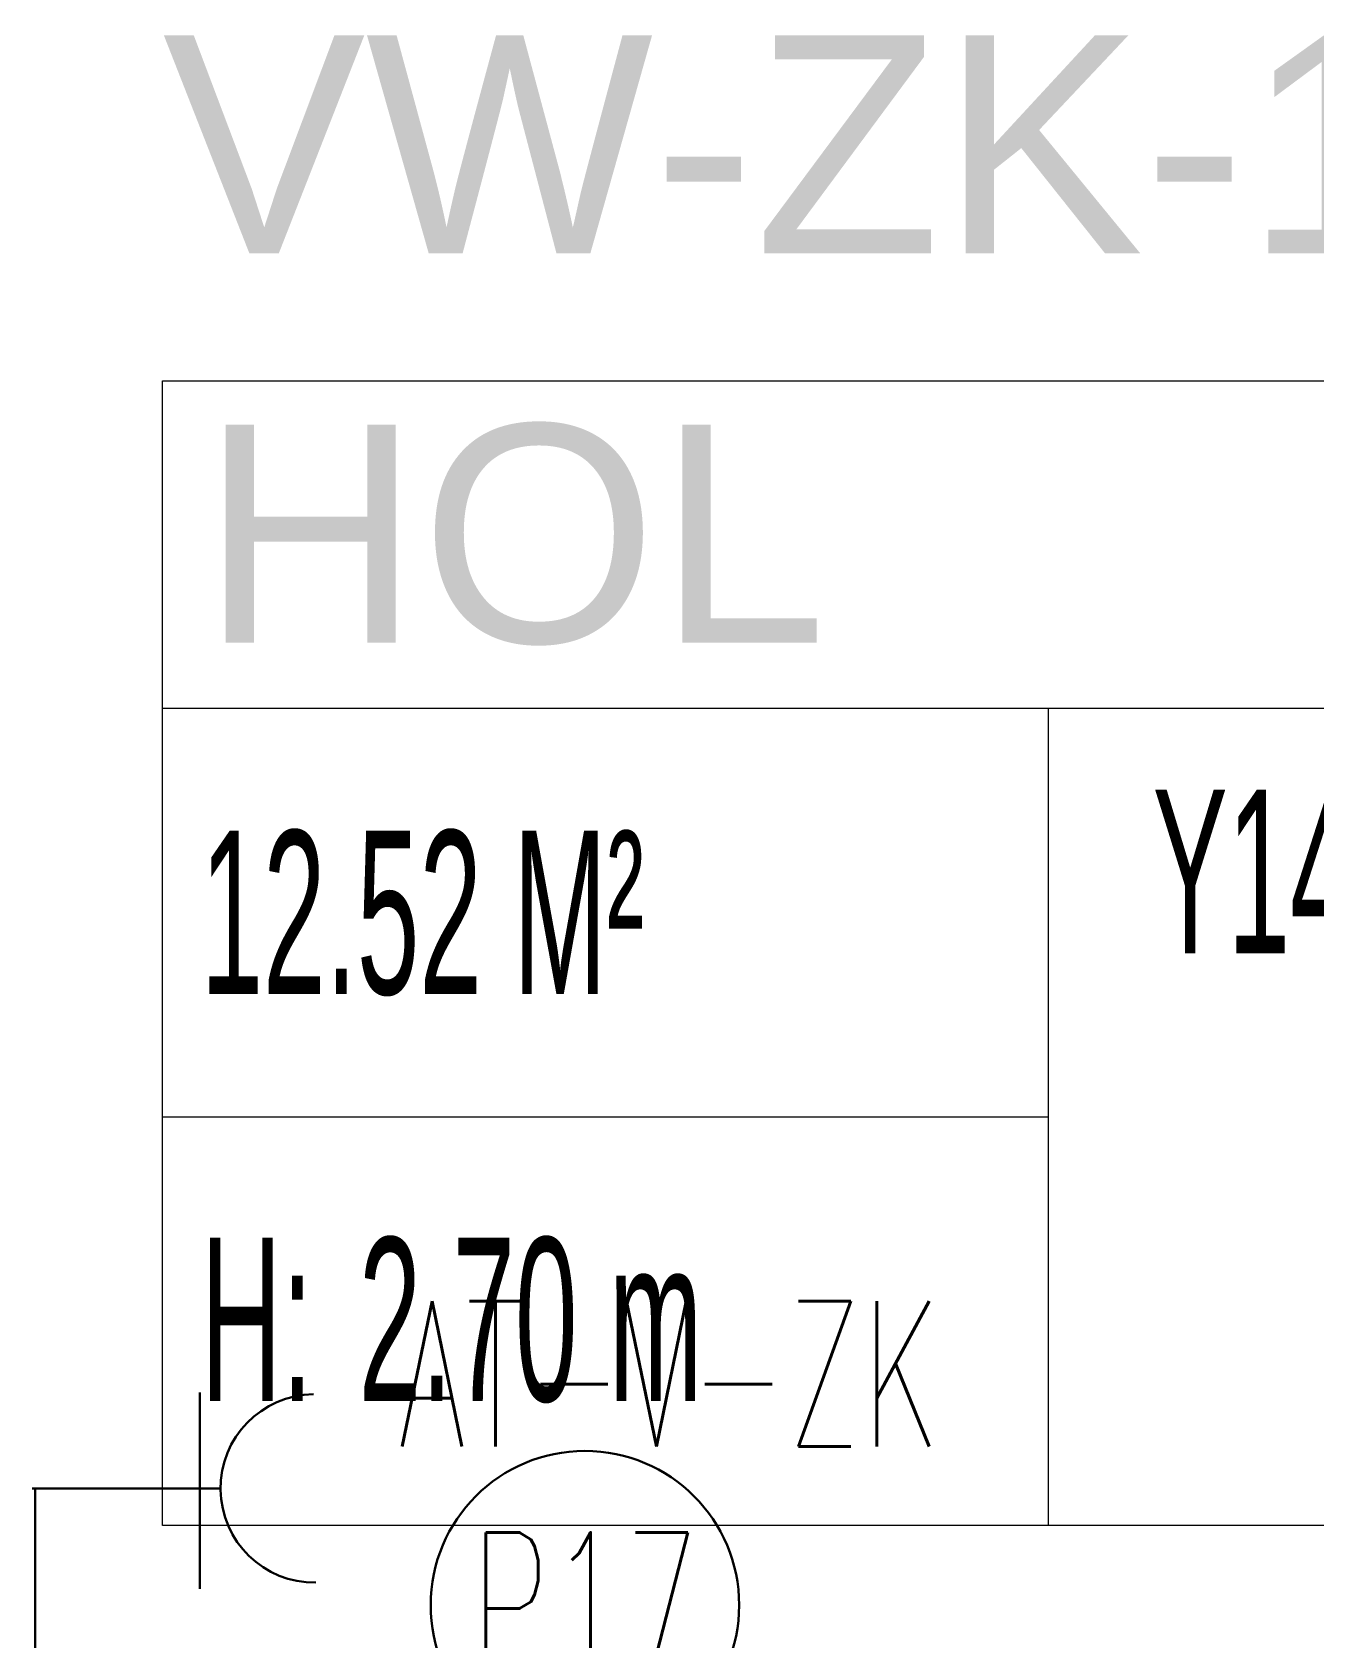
# Model space of a CAD drawing. Extents: x -1439 to 34962, y -872 to 8330.
# Drawn here: x 3459.3 to 3547.5, y 3287.5 to 3398 of the extents above; entities that cross this region are included whole.
import ezdxf
from ezdxf.enums import TextEntityAlignment as Align

# ---------------------------------------------------------------- set-up
doc = ezdxf.new("R2010")
doc.units = 0
doc.layers.get('0').update_dxf_attribs({"color": 9, "lineweight": 9})
for name, color, linetype, lineweight in [('21_MAHAL', 9, 'Continuous', 9), ('E-KABLO', 7, 'Continuous', 30), ('E-PRİZ', 7, 'Continuous', 30), ('E-YAZI', 7, 'Continuous', 30)]:
    doc.layers.add(name, color=color, linetype=linetype, lineweight=lineweight)
doc.styles.add('Arial', font='arial.ttf', dxfattribs={"height": 2.5})
doc.styles.add('E-YAZI', font='txttw.shx')
doc.styles.add('MuuM_TEXT-STANDART', font='ARIALN.TTF')

# ---------------------------------------------------------------- blocks, each defined once
blk = doc.blocks.new('0_roomno2')
blk.add_lwpolyline([(19.375, -10.5), (0, -10.5), (0, 0), (19.375, 0)], close=True)
for points in [[(0, -3), (19.375, -3)], [(8.125, -3), (8.125, -10.5)], [(11.875, -3), (11.875, -10.5)], [(15.625, -3), (15.625, -10.5)], [(0, -6.75), (8.125, -6.75)]]:
    blk.add_lwpolyline(points)
at = {"style": 'MuuM_TEXT-STANDART', "width": 0.6}
blk.add_text('H:', height=1.5, dxfattribs=at).set_placement((0.35, -8.608), align=Align.MIDDLE_LEFT)
at = {"style": 'Arial'}
blk.add_attdef('ODANO', (0, 1.17), '', height=2, dxfattribs=at)
blk.add_attdef('MEKANADI', text='', height=2, dxfattribs=at).set_placement((0.35, -3), align=Align.BOTTOM_LEFT)
at = {"style": 'MuuM_TEXT-STANDART', "width": 0.6}
for tag, p in [('YER01', (10, -4.5)), ('TAVAN01', (13.75, -4.5)), ('DUVAR01', (17.5, -4.5)), ('YER02', (10, -6.75)), ('TAVAN02', (13.75, -6.75)), ('DUVAR02', (17.5, -6.75)), ('YER03', (10, -9)), ('TAVAN03', (13.75, -9)), ('DUVAR03', (17.5, -9))]:
    blk.add_attdef(tag, text='', height=1.5, dxfattribs=at).set_placement(p, align=Align.MIDDLE_CENTER)
for tag, p in [('M2', (0.35, -4.875)), ('TEMIZTAVANYUKSEKLIGI', (1.8, -8.608))]:
    blk.add_attdef(tag, text='', height=1.5, dxfattribs=at).set_placement(p, align=Align.MIDDLE_LEFT)
blk = doc.blocks.new('100_PRİZ')
at = {"layer": 'E-PRİZ', "color": 4}
for p, q in [((0, 2.4), (0, 0)), ((-1.223, 2.136), (1.279, 2.136))]:
    blk.add_line(p, q, dxfattribs=at)
blk.add_arc((0, 3.6), 1.2, 180.7551, 0.7551, dxfattribs=at)

msp = doc.modelspace()

# ---------------------------------------------------------------- linework, layer by layer
at = {"layer": 'E-KABLO', "color": 6, "ltscale": 40}
msp.add_line((3459.56, 3297.77), (3459.56, 3245.55), dxfattribs=at)
at = {"layer": 'E-KABLO', "color": 7, "linetype": 'Continuous'}
msp.add_circle((3497.38, 3289.74), 10.61, dxfattribs=at)

# ---------------------------------------------------------------- block references
at = {"layer": '21_MAHAL'}
ref = msp.add_blockref('0_roomno2', (3468.32, 3373.96), dxfattribs=dict(at, xscale=7.5, yscale=7.5, zscale=7.5))
ref.add_attrib('ODANO', 'VW-ZK-10', (3468.32, 3382.74), dxfattribs={"layer": '0', "height": 15, "style": 'Arial'})
ref.add_attrib('MEKANADI', 'HOL', dxfattribs={"layer": '0', "height": 15, "style": 'Arial'}).set_placement((3470.94, 3351.46), align=Align.BOTTOM_LEFT)
ref.add_attrib('M2', '12.52 M²', dxfattribs={"layer": '0', "height": 11.25, "style": 'MuuM_TEXT-STANDART', "width": 0.6}).set_placement((3470.94, 3337.4), align=Align.MIDDLE_LEFT)
ref.add_attrib('TEMIZTAVANYUKSEKLIGI', '2.70 m', dxfattribs={"layer": '0', "height": 11.25, "style": 'MuuM_TEXT-STANDART', "width": 0.6}).set_placement((3481.82, 3309.4), align=Align.MIDDLE_LEFT)
ref.add_attrib('YER01', 'Y14', dxfattribs={"layer": '0', "height": 11.25, "style": 'MuuM_TEXT-STANDART', "width": 0.6}).set_placement((3543.32, 3340.21), align=Align.MIDDLE_CENTER)
ref.add_attrib('TAVAN01', 'T05', dxfattribs={"layer": '0', "height": 11.25, "style": 'MuuM_TEXT-STANDART', "width": 0.6}).set_placement((3571.44, 3340.21), align=Align.MIDDLE_CENTER)
ref.add_attrib('DUVAR01', 'D07A', dxfattribs={"layer": '0', "height": 11.25, "style": 'MuuM_TEXT-STANDART', "width": 0.6}).set_placement((3599.57, 3340.21), align=Align.MIDDLE_CENTER)
ref.add_attrib('TAVAN02', 'T09', dxfattribs={"layer": '0', "height": 11.25, "style": 'MuuM_TEXT-STANDART', "width": 0.6}).set_placement((3571.44, 3323.34), align=Align.MIDDLE_CENTER)
at = {"layer": 'E-PRİZ', "xscale": 5.399999999999999, "yscale": 5.399999999999999, "zscale": 5.399999999999999, "rotation": 269.9999999999999}
msp.add_blockref('100_PRİZ', (3459.35, 3297.77), dxfattribs=at)

# ---------------------------------------------------------------- texts
at = {"layer": 'E-KABLO', "color": 3, "linetype": 'Continuous', "style": 'E-YAZI', "width": 0.6}
msp.add_text('P17', height=10, dxfattribs=at).set_placement((3497.38, 3289.74), align=Align.MIDDLE_CENTER)
at = {"layer": 'E-YAZI', "color": 3, "style": 'E-YAZI', "width": 0.6}
msp.add_text('AT-V-ZK', height=10, dxfattribs=at).set_placement((3484.55, 3300.65))

doc.saveas('drawing.dxf')
